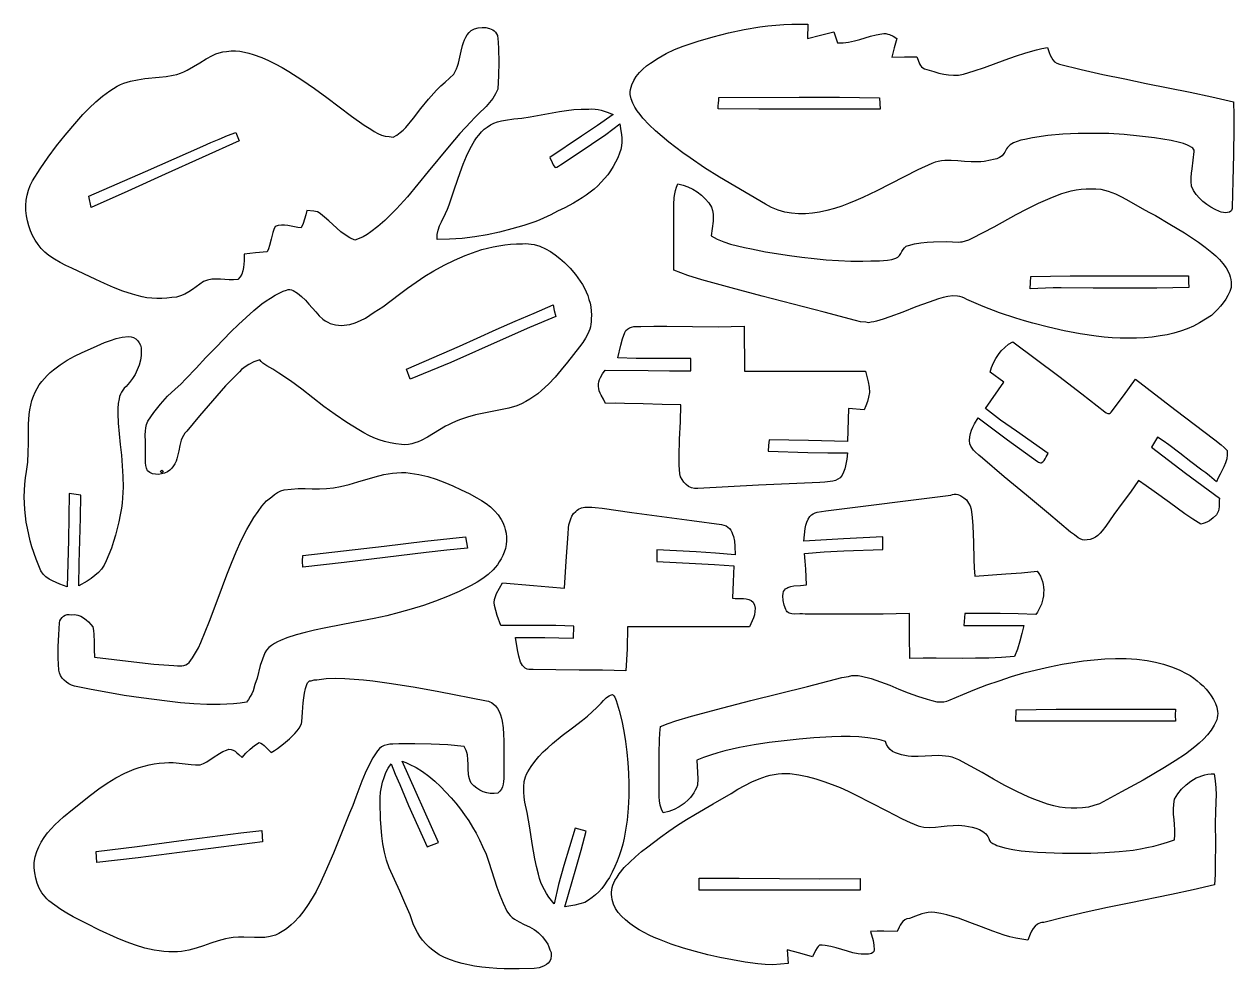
# Model space of a CAD drawing. Extents: x 0 to 312, y 0 to 742.
# Drawn here: x 4.3 to 308.6, y 505 to 742.5 of the extents above; entities that cross this region are included whole.
import ezdxf

# ---------------------------------------------------------------- set-up
doc = ezdxf.new("R2010")
doc.units = 0
doc.layers.get('0').update_dxf_attribs({"color": 1, "linetype": 'CONTINUOUS'})

msp = doc.modelspace()

# ---------------------------------------------------------------- linework, layer by layer
for points in [[(170.07, 736.98), (173.83, 738.23), (177.68, 739.32), (181.53, 740.33), (185.46, 741.16), (189.39, 741.83), (191.4, 742.08), (193.4, 742.25), (195.41, 742.42), (197.42, 742.5), (199.43, 742.5), (201.44, 742.5), (201.35, 738.9), (204.61, 739.74), (207.96, 740.58), (208.88, 737.82), (210.3, 737.82), (211.72, 737.98), (213.15, 738.32), (214.49, 738.65), (217.25, 739.49), (218.67, 739.82), (220.09, 740.07), (220.59, 740.16), (221.09, 740.16), (221.6, 739.99), (222.01, 739.91), (222.93, 739.49), (223.85, 738.9), (223.18, 736.56), (222.6, 734.22), (225.78, 734.3), (227.28, 734.3), (228.87, 734.3), (229.21, 733.47), (229.54, 732.55), (229.79, 732.13), (230.04, 731.79), (230.38, 731.54), (230.8, 731.29), (233.14, 730.62), (234.39, 730.2), (235.65, 729.95), (236.82, 729.78), (238.08, 729.7), (239.33, 729.7), (240.58, 729.95), (243.26, 730.79), (245.85, 731.63), (251.12, 733.55), (253.72, 734.47), (256.31, 735.31), (258.99, 736.06), (260.33, 736.39), (261.75, 736.64), (262.17, 735.39), (262.42, 734.72), (262.75, 734.13), (263.09, 733.55), (263.51, 733.05), (264.09, 732.71), (264.76, 732.46), (270.2, 731.12), (275.64, 729.87), (281.16, 728.78), (286.59, 727.61), (297.64, 725.43), (303.07, 724.26), (308.51, 723.01), (308.59, 719.66), (308.59, 716.32), (308.51, 709.71), (308.34, 703.1), (308.18, 696.41), (308.18, 696.16), (308.09, 695.91), (308.01, 695.65), (307.84, 695.49), (307.51, 695.24), (307, 695.15), (306.5, 695.07), (306, 695.15), (305.42, 695.24), (305, 695.4), (303.91, 695.91), (302.82, 696.49), (301.82, 697.16), (300.81, 697.91), (299.98, 698.75), (299.14, 699.67), (298.47, 700.67), (297.97, 701.76), (297.89, 702.93), (297.89, 703.94), (297.97, 705.02), (298.14, 706.11), (298.39, 708.29), (298.64, 710.46), (298.64, 710.8), (298.47, 711.05), (298.3, 711.3), (298.05, 711.46), (297.47, 711.8), (296.97, 712.05), (295.96, 712.47), (294.96, 712.72), (292.87, 713.22), (288.68, 713.89), (284.84, 714.39), (280.99, 714.73), (277.14, 714.98), (273.29, 715.06), (269.44, 715.06), (265.6, 714.89), (261.83, 714.48), (257.98, 713.97), (256.06, 713.47), (255.06, 713.31), (254.14, 712.97), (253.22, 712.64), (252.38, 712.13), (252.05, 711.8), (251.71, 711.46), (251.46, 711.13), (251.21, 710.63), (251.04, 710.29), (250.79, 709.96), (250.29, 709.37), (249.62, 708.96), (248.95, 708.62), (248.11, 708.45), (247.36, 708.29), (245.77, 707.95), (244.93, 707.87), (244.18, 707.87), (242.51, 707.87), (240.84, 707.95), (239.16, 708.12), (237.49, 708.2), (235.9, 708.2), (235.06, 708.12), (234.23, 707.95), (233.47, 707.78), (232.64, 707.45), (229.12, 705.86), (225.69, 704.1), (222.26, 702.35), (218.84, 700.59), (215.32, 698.92), (213.56, 698.16), (211.72, 697.41), (209.97, 696.74), (208.13, 696.16), (206.2, 695.65), (204.36, 695.24), (202.61, 694.99), (200.85, 694.82), (199.09, 694.82), (197.34, 694.99), (195.66, 695.24), (193.99, 695.74), (192.32, 696.41), (191.56, 696.83), (190.81, 697.24), (183.12, 701.76), (179.27, 704.02), (175.5, 706.36), (171.82, 708.87), (169.98, 710.13), (168.23, 711.46), (166.47, 712.8), (164.8, 714.23), (163.12, 715.73), (161.53, 717.24), (159.94, 718.91), (159.27, 719.83), (158.52, 720.75), (157.94, 721.67), (157.43, 722.67), (157.02, 723.76), (156.76, 724.85), (156.76, 725.52), (156.85, 726.1), (157.02, 726.69), (157.18, 727.28), (157.69, 728.36), (158.27, 729.37), (159.11, 730.37), (159.94, 731.21), (160.86, 732.04), (161.87, 732.71), (163.79, 733.97), (165.8, 735.14), (167.89, 736.14), (168.98, 736.56), (170.07, 736.98)], [(116.78, 740.91), (117.62, 741.33), (118.54, 741.58), (119.54, 741.66), (120.46, 741.66), (121.38, 741.41), (121.8, 741.25), (122.22, 741.08), (122.55, 740.83), (122.89, 740.49), (123.14, 740.07), (123.39, 739.66), (123.55, 737.98), (123.64, 736.31), (123.72, 732.96), (123.64, 729.62), (123.47, 726.19), (122.89, 725.02), (122.22, 723.85), (121.38, 722.84), (120.54, 721.84), (118.54, 719.91), (117.62, 718.99), (116.7, 717.99), (113.93, 714.98), (111.26, 711.8), (105.99, 705.44), (103.39, 702.26), (100.72, 699.08), (97.96, 696.07), (95.03, 693.14), (93.27, 691.64), (91.52, 690.3), (90.6, 689.63), (89.59, 689.05), (88.59, 688.63), (87.5, 688.21), (86.25, 688.8), (85.07, 689.55), (83.99, 690.3), (82.98, 691.22), (80.98, 693.06), (79.89, 693.98), (78.88, 694.82), (78.55, 695.07), (78.13, 695.32), (77.63, 695.4), (77.21, 695.49), (75.45, 695.65), (75.2, 694.57), (74.87, 693.48), (74.53, 692.39), (74.03, 691.3), (73.2, 691.39), (72.36, 691.56), (70.69, 691.89), (69.85, 691.97), (69.1, 691.97), (68.26, 691.89), (67.51, 691.64), (67.17, 690.89), (66.92, 690.13), (66.5, 688.46), (66.09, 686.87), (65.83, 686.03), (65.5, 685.28), (62.57, 685.03), (59.64, 684.7), (59.64, 683.02), (59.56, 682.19), (59.48, 681.35), (59.31, 680.51), (59.06, 679.68), (58.64, 679.01), (58.05, 678.34), (56.97, 678.25), (55.88, 678.25), (53.7, 678.42), (52.62, 678.42), (51.53, 678.42), (50.44, 678.17), (49.44, 677.84), (47.6, 676.5), (46.68, 675.83), (45.76, 675.24), (44.75, 674.66), (43.67, 674.24), (42.66, 673.9), (41.49, 673.82), (40.24, 673.65), (38.98, 673.57), (37.73, 673.57), (36.47, 673.65), (35.22, 673.74), (34.05, 673.99), (32.79, 674.32), (31.62, 674.66), (29.19, 675.41), (26.85, 676.33), (24.59, 677.33), (22.34, 678.34), (19.32, 679.76), (16.31, 681.18), (14.81, 681.85), (13.38, 682.6), (11.96, 683.44), (10.54, 684.36), (9.54, 685.2), (8.62, 686.12), (7.86, 687.12), (7.11, 688.21), (6.44, 689.38), (5.94, 690.55), (5.52, 691.81), (5.19, 693.06), (4.94, 694.32), (4.77, 695.65), (4.77, 696.91), (4.85, 698.25), (5.1, 699.5), (5.44, 700.76), (5.86, 701.93), (6.44, 703.1), (8.37, 706.11), (10.37, 709.04), (12.46, 711.88), (14.64, 714.64), (17.57, 718.07), (19.07, 719.83), (20.66, 721.42), (22.34, 723.01), (24.01, 724.43), (25.85, 725.77), (27.77, 726.94), (28.61, 727.36), (29.45, 727.69), (31.12, 728.2), (32.88, 728.53), (34.72, 728.86), (38.31, 729.2), (40.07, 729.37), (41.83, 729.7), (42.75, 729.87), (43.67, 730.2), (44.5, 730.54), (45.34, 730.96), (46.93, 731.88), (48.52, 732.8), (50.11, 733.8), (51.7, 734.64), (52.53, 735.05), (53.37, 735.31), (54.29, 735.56), (55.21, 735.64), (56.38, 735.81), (57.47, 735.81), (58.56, 735.72), (59.73, 735.47), (60.82, 735.22), (61.9, 734.89), (64.08, 734.13), (65.83, 733.38), (67.51, 732.55), (69.26, 731.63), (70.94, 730.62), (74.2, 728.53), (77.38, 726.36), (80.47, 724.1), (83.57, 721.75), (86.66, 719.41), (89.84, 717.15), (91.52, 716.07), (92.35, 715.56), (93.27, 715.06), (94.19, 714.64), (95.11, 714.39), (96.12, 714.23), (97.12, 714.14), (98.04, 714.64), (98.88, 715.23), (99.63, 715.9), (100.38, 716.57), (102.31, 718.91), (104.15, 721.34), (106.07, 723.68), (108.08, 725.94), (109.17, 727.02), (110.25, 727.94), (111.34, 728.95), (112.43, 729.95), (112.76, 730.62), (113.1, 731.29), (113.35, 731.96), (113.6, 732.71), (113.93, 734.22), (114.27, 735.72), (114.6, 737.15), (114.85, 737.9), (115.11, 738.57), (115.44, 739.24), (115.78, 739.82), (116.28, 740.41), (116.78, 740.91)], [(179.1, 724.1), (199.26, 724.18), (209.38, 724.18), (219.5, 724.01), (219.67, 721.17), (209.47, 721.17), (199.26, 721.17), (189.14, 721.17), (178.93, 721.25), (178.93, 722.01), (179.02, 722.67), (179.1, 723.43), (179.1, 724.1)], [(131.59, 719.24), (135.27, 719.91), (138.95, 720.58), (140.79, 720.83), (142.63, 721.08), (144.47, 721.17), (146.39, 721.17), (147.14, 721.25), (147.98, 721.17), (148.73, 721.08), (149.49, 720.92), (150.99, 720.42), (152.5, 719.83), (148.57, 716.99), (144.55, 714.31), (136.52, 708.96), (137.11, 707.7), (137.44, 707.11), (137.78, 706.53), (138.03, 706.45), (138.36, 706.53), (138.78, 706.78), (139.28, 707.11), (139.7, 707.37), (147.06, 712.3), (150.66, 714.81), (152.41, 716.15), (154.17, 717.49), (154.42, 715.65), (154.59, 714.73), (154.67, 713.81), (154.67, 712.8), (154.59, 711.88), (154.42, 710.96), (154.09, 710.04), (153.67, 708.87), (153.08, 707.78), (152.5, 706.7), (151.83, 705.61), (151.16, 704.61), (150.32, 703.69), (149.49, 702.77), (148.65, 701.84), (147.73, 701.01), (146.73, 700.26), (145.72, 699.5), (144.72, 698.83), (142.54, 697.49), (140.37, 696.32), (138.53, 695.49), (136.77, 694.57), (134.93, 693.73), (134.01, 693.31), (133.01, 692.89), (130, 691.89), (126.98, 691.05), (123.89, 690.22), (120.79, 689.55), (117.7, 689.05), (114.52, 688.63), (111.34, 688.46), (108.25, 688.38), (108.25, 689.63), (108.5, 690.72), (108.83, 691.81), (109.33, 692.81), (110.34, 694.9), (110.84, 695.99), (111.26, 697.08), (112.6, 701.09), (114.02, 705.19), (114.77, 707.28), (115.61, 709.29), (116.53, 711.21), (117.62, 713.14), (118.12, 713.89), (118.7, 714.64), (119.37, 715.4), (120.04, 716.07), (120.79, 716.65), (121.63, 717.24), (122.47, 717.66), (123.39, 717.99), (124.39, 718.24), (125.4, 718.41), (127.49, 718.74), (129.49, 718.91), (131.59, 719.24)], [(49.27, 711.8), (51.28, 712.72), (53.37, 713.56), (55.46, 714.48), (57.55, 715.23), (58.39, 713.14), (49.1, 708.96), (39.82, 704.77), (30.45, 700.51), (21.16, 696.41), (20.58, 699.25), (34.88, 705.44), (42.08, 708.62), (49.27, 711.8)], [(168.73, 702.35), (170.07, 702.01), (171.24, 701.59), (172.49, 701.01), (173.58, 700.34), (174.67, 699.5), (175.59, 698.58), (176.51, 697.58), (177.26, 696.49), (177.51, 695.65), (177.68, 694.73), (177.68, 693.9), (177.68, 692.98), (177.43, 691.14), (177.18, 689.3), (178.68, 688.46), (180.35, 687.79), (182.03, 687.21), (183.78, 686.79), (185.54, 686.37), (187.3, 686.03), (190.81, 685.28), (196.83, 684.36), (199.93, 683.94), (203.02, 683.61), (206.04, 683.27), (209.13, 683.11), (212.23, 682.94), (215.32, 682.94), (217.33, 683.02), (219.5, 683.02), (220.51, 683.11), (221.51, 683.19), (222.6, 683.36), (223.6, 683.69), (224.11, 683.94), (224.52, 684.36), (224.86, 684.86), (225.11, 685.37), (225.44, 685.87), (225.78, 686.29), (226.2, 686.7), (226.45, 686.79), (226.78, 686.87), (228.29, 687.29), (229.88, 687.54), (231.47, 687.71), (233.06, 687.79), (236.23, 687.87), (239.41, 687.71), (239.83, 687.79), (240.25, 687.79), (241.09, 688.04), (241.92, 688.29), (242.76, 688.71), (245.52, 690.13), (248.36, 691.56), (253.89, 694.65), (256.65, 696.07), (259.49, 697.49), (262.42, 698.75), (263.84, 699.34), (265.35, 699.92), (266.52, 700.26), (267.69, 700.59), (268.94, 700.84), (270.2, 701.01), (271.45, 701.09), (272.62, 701.09), (273.88, 701.09), (275.13, 701.01), (276.05, 700.76), (276.97, 700.51), (278.81, 699.84), (280.49, 699), (282.16, 698.08), (285.51, 696.16), (287.18, 695.24), (288.94, 694.4), (292.53, 692.22), (296.21, 690.05), (297.97, 688.88), (299.73, 687.71), (301.4, 686.45), (303.07, 685.11), (304.08, 684.28), (305, 683.36), (305.83, 682.35), (306.67, 681.27), (307.26, 680.18), (307.51, 679.59), (307.67, 679.01), (307.84, 678.34), (307.93, 677.67), (307.93, 677), (307.93, 676.33), (307.59, 675.33), (307.09, 674.32), (306.59, 673.4), (305.92, 672.48), (305.25, 671.65), (304.5, 670.81), (302.99, 669.3), (301.48, 668.3), (299.98, 667.38), (298.47, 666.54), (296.88, 665.87), (295.21, 665.29), (293.54, 664.79), (291.86, 664.37), (290.11, 664.12), (288.1, 663.78), (286.09, 663.62), (284.08, 663.53), (281.99, 663.53), (279.99, 663.53), (277.98, 663.62), (275.97, 663.78), (273.96, 664.03), (269.95, 664.62), (265.93, 665.37), (262, 666.29), (258.07, 667.3), (255.98, 667.88), (253.8, 668.55), (249.62, 669.97), (245.52, 671.56), (241.42, 673.32), (240.84, 673.65), (240.25, 673.9), (239.66, 674.07), (239.08, 674.16), (237.91, 674.24), (236.65, 674.07), (235.48, 673.82), (234.31, 673.49), (231.97, 672.65), (230.3, 672.06), (228.62, 671.48), (225.36, 670.14), (222.1, 668.89), (220.42, 668.3), (218.75, 667.8), (218.08, 667.63), (217.41, 667.55), (216.74, 667.46), (216.07, 667.55), (214.74, 667.71), (213.4, 667.97), (205.53, 670.06), (197.75, 672.15), (189.97, 674.16), (182.2, 676.25), (178.51, 677.25), (174.83, 678.25), (171.24, 679.34), (169.48, 680.01), (167.72, 680.68), (167.72, 688.04), (167.72, 695.4), (167.72, 697.16), (167.81, 698.92), (167.97, 699.84), (168.14, 700.67), (168.39, 701.51), (168.73, 702.35)], [(107.41, 680.51), (110, 681.94), (112.6, 683.19), (115.27, 684.36), (118.03, 685.37), (119.46, 685.87), (120.88, 686.2), (122.3, 686.54), (123.72, 686.79), (125.23, 687.04), (126.65, 687.21), (128.16, 687.29), (129.66, 687.29), (130.41, 687.37), (131.17, 687.29), (131.84, 687.21), (132.59, 687.12), (134.01, 686.7), (135.43, 686.03), (136.69, 685.37), (137.94, 684.53), (139.11, 683.61), (140.29, 682.6), (141.71, 681.18), (143.05, 679.59), (144.22, 677.92), (144.8, 677.08), (145.3, 676.16), (145.72, 675.24), (146.14, 674.32), (146.39, 673.32), (146.73, 672.4), (146.89, 671.4), (146.98, 670.39), (147.06, 669.39), (146.98, 668.3), (146.98, 667.63), (146.89, 667.05), (146.81, 666.38), (146.64, 665.79), (146.14, 664.62), (145.56, 663.53), (144.89, 662.44), (144.05, 661.36), (142.54, 659.43), (141.04, 657.51), (139.45, 655.59), (137.86, 653.74), (136.19, 651.99), (134.43, 650.4), (133.51, 649.56), (132.51, 648.89), (131.5, 648.22), (130.5, 647.64), (129.41, 647.05), (128.24, 646.55), (126.23, 645.96), (124.14, 645.55), (119.96, 644.71), (117.87, 644.29), (115.86, 643.71), (113.85, 643.04), (112.85, 642.62), (111.93, 642.2), (111.09, 641.78), (110.34, 641.45), (108.83, 640.53), (105.82, 638.69), (104.23, 637.85), (103.48, 637.52), (102.64, 637.27), (101.81, 637.01), (100.97, 636.85), (100.05, 636.76), (99.21, 636.85), (97.79, 637.01), (96.37, 637.27), (94.95, 637.6), (93.61, 638.02), (92.27, 638.52), (91.01, 639.11), (89.76, 639.77), (88.5, 640.53), (87, 641.45), (85.49, 642.37), (82.57, 644.38), (79.72, 646.38), (76.96, 648.56), (74.2, 650.73), (71.36, 652.82), (68.43, 654.75), (66.92, 655.75), (65.42, 656.59), (64.91, 656.92), (64.41, 657.26), (63.99, 657.68), (63.58, 658.09), (62.15, 657.59), (60.82, 656.92), (60.15, 656.51), (59.56, 656.09), (58.98, 655.67), (58.47, 655.08), (56.72, 653.33), (54.96, 651.57), (51.7, 647.81), (48.43, 644.04), (45.26, 640.19), (44.75, 639.69), (44.42, 639.11), (44.08, 638.52), (43.83, 637.93), (43.5, 636.6), (43.25, 635.26), (42.91, 633.92), (42.75, 633.25), (42.58, 632.66), (42.24, 631.99), (41.91, 631.49), (41.49, 630.91), (40.99, 630.41), (40.4, 629.99), (39.65, 629.65), (38.9, 629.49), (38.15, 629.32), (37.39, 629.4), (36.64, 629.49), (35.97, 629.82), (35.39, 630.24), (35.13, 630.91), (34.97, 631.58), (34.88, 632.25), (34.88, 633), (34.88, 634.42), (34.88, 635.84), (34.88, 636.68), (34.88, 637.52), (34.8, 639.27), (34.88, 640.19), (34.97, 641.03), (35.13, 641.87), (35.47, 642.7), (36.97, 644.88), (38.65, 646.97), (40.4, 648.98), (42.33, 650.73), (43.75, 651.99), (45.01, 653.33), (47.6, 656), (50.02, 658.68), (52.62, 661.27), (56.3, 665.12), (58.22, 666.96), (60.15, 668.8), (62.15, 670.56), (64.16, 672.23), (65.25, 672.98), (66.34, 673.65), (67.51, 674.41), (68.68, 674.99), (69.52, 675.41), (70.35, 675.66), (70.77, 675.83), (71.19, 675.83), (71.61, 675.75), (72.02, 675.58), (73.11, 674.91), (74.12, 674.07), (75.12, 673.15), (75.96, 672.15), (77.71, 670.22), (78.55, 669.22), (79.47, 668.3), (80.06, 667.88), (80.72, 667.55), (81.31, 667.21), (81.98, 667.05), (82.65, 666.88), (83.4, 666.79), (84.07, 666.71), (84.82, 666.79), (85.49, 666.88), (86.25, 666.96), (87.58, 667.38), (88.92, 667.97), (90.18, 668.63), (92.35, 670.06), (94.53, 671.48), (98.71, 674.66), (100.8, 676.16), (102.98, 677.67), (105.15, 679.18), (107.41, 680.51)], [(257.57, 679.09), (267.44, 679.26), (277.39, 679.26), (297.22, 679.26), (297.22, 677.75), (297.3, 676.33), (289.27, 676.16), (281.24, 676.16), (273.21, 676.16), (265.18, 676.25), (263.17, 676.25), (261.25, 676.16), (257.4, 676), (257.48, 677.59), (257.57, 679.09)], [(118.28, 663.53), (123.05, 665.71), (127.82, 667.8), (132.59, 669.81), (137.36, 671.98), (137.69, 670.56), (138.03, 669.05), (131.42, 666.21), (124.81, 663.28), (111.68, 657.43), (101.39, 653.24), (100.55, 655.75), (109.42, 659.6), (113.85, 661.52), (118.28, 663.53)], [(155.43, 664.95), (155.68, 665.46), (156.1, 665.79), (156.6, 666.13), (157.1, 666.29), (157.69, 666.46), (158.27, 666.46), (159.44, 666.46), (162.7, 666.54), (165.97, 666.54), (172.41, 666.46), (178.93, 666.38), (182.2, 666.46), (185.46, 666.54), (185.54, 655.25), (215.99, 655.25), (216.33, 653.91), (216.66, 652.57), (216.91, 651.24), (216.99, 649.9), (216.74, 648.73), (216.49, 647.64), (216.07, 646.55), (215.66, 645.55), (211.64, 645.88), (211.47, 637.6), (201.6, 637.85), (191.73, 638.02), (191.56, 636.6), (191.48, 635.17), (201.44, 634.84), (206.45, 634.76), (211.47, 634.76), (211.22, 633.17), (210.89, 631.49), (210.72, 630.74), (210.39, 629.9), (210.05, 629.15), (209.55, 628.48), (208.96, 628.15), (208.38, 627.81), (207.71, 627.65), (207.04, 627.56), (205.7, 627.39), (204.45, 627.31), (189.05, 626.64), (181.44, 626.22), (173.75, 625.8), (172.91, 625.8), (172.16, 625.97), (171.4, 626.31), (170.82, 626.81), (170.23, 627.39), (169.81, 628.06), (169.4, 628.73), (169.23, 629.49), (169.06, 631.66), (169.06, 633.84), (169.15, 638.19), (169.4, 642.54), (169.48, 646.8), (164.8, 646.89), (160.03, 647.05), (155.34, 647.14), (153, 647.22), (150.57, 647.14), (150.07, 648.22), (149.49, 649.23), (149.24, 649.73), (148.99, 650.31), (148.9, 650.9), (148.82, 651.4), (148.82, 652.07), (148.9, 652.57), (149.07, 653.16), (149.32, 653.66), (149.82, 654.58), (150.49, 655.5), (161.28, 655.42), (166.64, 655.33), (171.99, 655.33), (171.99, 658.43), (162.87, 658.43), (158.27, 658.43), (153.67, 658.6), (154.42, 661.78), (154.84, 663.36), (155.43, 664.95)], [(18.91, 659.93), (21.75, 661.19), (24.59, 662.44), (26.02, 662.95), (27.52, 663.45), (29.03, 663.78), (30.62, 663.95), (31.29, 663.87), (31.87, 663.7), (32.46, 663.36), (32.96, 662.86), (33.29, 662.36), (33.63, 661.78), (33.8, 661.11), (33.8, 660.44), (33.8, 659.18), (33.63, 658.01), (33.29, 656.76), (32.79, 655.59), (32.29, 654.41), (31.62, 653.41), (30.87, 652.41), (30.03, 651.4), (29.53, 650.98), (29.19, 650.48), (28.86, 649.98), (28.61, 649.48), (28.36, 648.89), (28.27, 648.31), (28.02, 647.14), (27.94, 645.88), (27.94, 644.63), (28.02, 642.2), (28.53, 636.85), (28.86, 634.17), (29.03, 631.49), (29.19, 628.82), (29.28, 626.14), (29.11, 623.46), (29.03, 622.12), (28.86, 620.79), (28.53, 619.11), (28.19, 617.36), (27.77, 615.68), (27.35, 614.01), (26.85, 612.42), (26.27, 610.75), (25.68, 609.16), (25.01, 607.57), (24.43, 606.48), (23.76, 605.48), (23, 604.64), (22.08, 603.89), (21.16, 603.13), (20.16, 602.47), (18.07, 601.29), (18.15, 606.98), (18.32, 612.67), (18.49, 618.36), (18.57, 624.05), (15.64, 624.47), (15.48, 612.75), (15.31, 606.9), (15.14, 601.04), (13.3, 601.71), (12.38, 602.13), (11.46, 602.55), (10.62, 602.97), (9.79, 603.55), (9.12, 604.22), (8.53, 605.06), (7.36, 607.99), (6.27, 611.08), (5.86, 612.59), (5.52, 614.18), (5.19, 615.77), (4.85, 617.27), (4.68, 618.86), (4.52, 620.45), (4.43, 622.12), (4.35, 623.71), (4.43, 625.3), (4.52, 626.89), (4.68, 628.48), (4.94, 630.07), (5.1, 631.24), (5.27, 632.41), (5.35, 634.84), (5.44, 637.18), (5.44, 639.61), (5.44, 641.95), (5.6, 644.38), (5.77, 645.55), (6.02, 646.72), (6.27, 647.89), (6.69, 648.98), (7.11, 649.98), (7.61, 650.9), (8.11, 651.82), (8.78, 652.66), (9.45, 653.41), (10.12, 654.16), (10.87, 654.92), (11.71, 655.59), (13.38, 656.84), (15.14, 658.01), (16.98, 659.01), (18.91, 659.93)], [(253.05, 662.61), (264.59, 654), (270.37, 649.56), (276.14, 645.04), (276.47, 644.79), (276.89, 644.63), (277.14, 644.63), (277.31, 644.63), (277.56, 644.79), (277.73, 644.96), (280.82, 649.06), (282.33, 651.15), (283.83, 653.24), (293.79, 645.63), (303.83, 638.02), (305.42, 636.76), (306.17, 636.09), (306.92, 635.34), (306.92, 634.84), (306.92, 634.25), (306.84, 633.25), (306.5, 632.25), (306.08, 631.24), (305.16, 629.4), (304.66, 628.48), (304.24, 627.48), (302.49, 628.98), (301.57, 629.74), (300.56, 630.41), (297.8, 632.5), (295.04, 634.67), (292.28, 636.76), (290.86, 637.77), (289.44, 638.69), (287.93, 636.18), (296.46, 629.65), (305, 623.3), (304.91, 622.79), (304.91, 622.21), (304.91, 621.12), (304.83, 620.62), (304.75, 620.12), (304.5, 619.61), (304.24, 619.11), (303.41, 618.36), (302.49, 617.61), (301.99, 617.36), (301.4, 617.1), (300.9, 616.94), (300.31, 616.77), (298.3, 618.03), (296.3, 619.36), (292.45, 622.21), (288.6, 625.05), (286.59, 626.47), (284.59, 627.81), (282.58, 624.88), (280.49, 622.04), (278.4, 619.2), (276.39, 616.27), (275.47, 615.1), (274.97, 614.51), (274.38, 613.93), (273.79, 613.51), (273.13, 613.17), (272.46, 612.92), (271.7, 612.84), (271.03, 612.75), (270.53, 612.84), (269.95, 613.09), (269.44, 613.34), (268.52, 614.09), (267.52, 614.76), (262, 619.45), (256.48, 624.13), (250.87, 628.73), (245.35, 633.42), (244.43, 634.17), (243.51, 635.01), (243.09, 635.42), (242.76, 635.93), (242.43, 636.43), (242.17, 637.01), (242.09, 637.85), (242.17, 638.77), (242.34, 639.61), (242.59, 640.44), (242.93, 641.2), (243.35, 642.03), (244.27, 643.54), (247.95, 640.78), (251.71, 638.02), (259.24, 632.58), (259.49, 632.41), (259.74, 632.33), (259.99, 632.25), (260.16, 632.25), (260.58, 632.5), (260.91, 632.83), (261.16, 633.25), (261.41, 633.75), (261.92, 634.59), (253.97, 640.19), (249.95, 642.95), (246.11, 645.88), (250.79, 652.49), (247.28, 655), (247.61, 656.17), (248.11, 657.34), (248.7, 658.43), (249.37, 659.43), (250.12, 660.35), (251.04, 661.19), (251.96, 662.03), (253.05, 662.61)], [(83.9, 626.31), (86.08, 626.81), (88.25, 627.48), (92.6, 628.73), (94.78, 629.32), (95.87, 629.49), (96.95, 629.65), (98.04, 629.74), (99.21, 629.82), (100.3, 629.82), (101.47, 629.65), (103.65, 629.32), (105.9, 628.82), (108, 628.15), (110.17, 627.31), (112.18, 626.47), (114.27, 625.47), (116.28, 624.47), (118.2, 623.38), (119.37, 622.71), (120.54, 621.96), (121.63, 621.12), (122.63, 620.12), (123.55, 619.11), (124.31, 617.94), (124.64, 617.36), (124.89, 616.77), (125.14, 616.1), (125.31, 615.43), (125.56, 614.51), (125.65, 613.51), (125.65, 612.59), (125.56, 611.67), (125.4, 610.66), (125.06, 609.74), (124.73, 608.91), (124.31, 608.07), (123.81, 607.32), (123.39, 606.56), (122.8, 605.9), (122.3, 605.31), (121.05, 604.14), (119.71, 603.13), (118.28, 602.21), (116.78, 601.38), (113.77, 599.87), (110.84, 598.62), (107.83, 597.45), (104.82, 596.36), (101.72, 595.44), (98.63, 594.6), (95.53, 593.77), (92.35, 593.1), (89.26, 592.51), (84.49, 591.59), (79.8, 590.67), (77.38, 590.17), (75.04, 589.58), (72.78, 589), (70.44, 588.24), (68.85, 587.58), (68.09, 587.24), (67.34, 586.82), (66.59, 586.32), (65.92, 585.82), (65.33, 585.15), (64.91, 584.48), (64.25, 582.89), (63.74, 581.3), (62.91, 578.04), (62.4, 576.45), (61.9, 574.86), (61.57, 574.11), (61.15, 573.44), (60.73, 572.69), (60.23, 572.02), (58.64, 571.77), (56.97, 571.6), (55.29, 571.51), (53.62, 571.43), (50.28, 571.43), (47.01, 571.6), (43.67, 571.85), (40.32, 572.27), (33.8, 573.1), (29.53, 573.69), (25.35, 574.44), (21.16, 575.19), (16.98, 576.03), (16.23, 576.28), (15.56, 576.62), (14.97, 577.04), (14.39, 577.54), (13.89, 578.12), (13.47, 578.71), (13.22, 579.46), (13.05, 580.13), (12.97, 581.64), (12.88, 583.14), (12.88, 586.07), (13.05, 589), (13.22, 592.01), (13.3, 592.51), (13.55, 592.93), (13.89, 593.35), (14.22, 593.68), (14.64, 593.93), (15.14, 594.1), (15.64, 594.1), (16.23, 594.02), (16.98, 594.1), (17.82, 593.93), (18.57, 593.68), (19.24, 593.26), (19.91, 592.76), (20.49, 592.26), (21.08, 591.59), (21.58, 591.01), (21.75, 590.09), (21.83, 589.08), (21.92, 587.24), (21.92, 585.32), (22, 583.39), (31.96, 582.22), (36.97, 581.64), (41.99, 581.3), (42.91, 581.22), (44, 581.22), (44.5, 581.3), (45.01, 581.47), (45.42, 581.72), (45.84, 582.05), (46.68, 583.23), (47.43, 584.48), (48.18, 585.74), (48.77, 587.07), (49.86, 589.75), (50.94, 592.43), (53.12, 598.2), (55.29, 604.06), (56.47, 606.98), (57.64, 609.83), (58.89, 612.67), (60.31, 615.43), (62.15, 618.44), (63.16, 619.95), (64.16, 621.29), (65.33, 622.63), (66, 623.21), (66.67, 623.71), (67.34, 624.22), (68.09, 624.72), (68.93, 625.14), (69.77, 625.47), (71.52, 625.64), (73.28, 625.8), (75.04, 625.8), (76.79, 625.72), (78.63, 625.72), (80.39, 625.8), (82.15, 625.97), (83.9, 626.31)], [(38.98, 630.41), (39.23, 630.24), (39.32, 630.07), (39.23, 629.9), (38.98, 629.74), (38.73, 629.9), (38.65, 630.07), (38.73, 630.24), (38.98, 630.41)], [(237.41, 624.13), (237.82, 624.22), (238.24, 624.3), (238.74, 624.3), (239.16, 624.22), (239.58, 624.13), (239.92, 623.96), (240.67, 623.46), (241.34, 622.88), (241.84, 622.12), (242.26, 621.37), (242.51, 620.53), (242.76, 618.44), (242.93, 616.35), (243.09, 612.17), (243.18, 607.9), (243.26, 605.81), (243.43, 603.72), (251.29, 604.31), (255.22, 604.56), (259.16, 604.98), (259.57, 604.39), (259.99, 603.72), (260.24, 603.05), (260.49, 602.38), (260.66, 601.63), (260.74, 600.96), (260.83, 600.21), (260.74, 599.54), (260.74, 598.78), (260.58, 598.03), (260.41, 597.36), (260.24, 596.69), (259.91, 596.02), (259.57, 595.36), (259.24, 594.69), (258.82, 594.1), (254.39, 594.27), (249.87, 594.35), (240.92, 594.35), (240.67, 591.34), (255.81, 591.34), (255.31, 589.33), (254.81, 587.41), (254.22, 585.4), (253.47, 583.56), (250.2, 583.31), (246.94, 583.14), (243.6, 583.14), (240.33, 583.06), (233.73, 583.14), (230.46, 583.14), (227.12, 583.06), (227.03, 588.75), (227.03, 594.35), (223.69, 594.27), (220.42, 594.18), (213.9, 594.18), (207.29, 594.18), (200.77, 594.18), (200.1, 594.27), (199.43, 594.27), (198.09, 594.18), (197.42, 594.27), (196.75, 594.43), (196.5, 594.6), (196.25, 594.77), (196.08, 595.02), (195.91, 595.36), (195.5, 596.44), (195.25, 597.61), (195.16, 598.78), (195.25, 599.37), (195.33, 599.87), (195.58, 600.21), (195.83, 600.54), (196.17, 600.71), (196.42, 600.88), (197.17, 601.13), (197.92, 601.29), (199.59, 601.38), (200.35, 601.46), (201.1, 601.55), (200.93, 605.48), (200.77, 607.48), (200.6, 609.41), (205.53, 609.83), (210.47, 610.08), (220.34, 610.41), (220.34, 613.59), (210.39, 613.09), (200.43, 612.5), (200.6, 614.09), (200.77, 615.68), (200.93, 616.52), (201.18, 617.27), (201.52, 618.03), (201.94, 618.69), (202.36, 619.11), (202.77, 619.36), (203.28, 619.61), (203.78, 619.78), (204.87, 619.95), (205.95, 620.12), (237.41, 624.13)], [(143.13, 619.95), (143.46, 620.28), (143.8, 620.53), (144.55, 620.87), (145.39, 621.04), (146.22, 621.04), (147.14, 621.04), (147.98, 620.95), (149.74, 620.79), (157.18, 619.7), (164.71, 618.69), (172.24, 617.69), (179.77, 616.69), (180.35, 616.52), (180.94, 616.35), (181.36, 616.02), (181.78, 615.68), (182.11, 615.26), (182.36, 614.76), (182.53, 614.26), (182.78, 613.68), (183.03, 612.5), (183.12, 611.25), (183.2, 609.07), (178.26, 609.49), (173.33, 609.83), (163.46, 610.33), (163.46, 608.82), (163.46, 607.4), (168.31, 607.15), (173.16, 606.9), (178.01, 606.65), (182.86, 606.31), (182.7, 602.3), (182.53, 598.2), (183.2, 598.12), (183.87, 598.12), (185.29, 598.12), (185.96, 598.03), (186.63, 597.86), (187.21, 597.61), (187.72, 597.2), (188.05, 596.44), (188.22, 595.69), (188.13, 594.85), (188.05, 594.02), (187.8, 593.26), (187.47, 592.51), (186.8, 591.01), (171.49, 591.01), (156.1, 591.01), (156.01, 585.48), (155.84, 582.72), (155.68, 579.96), (149.82, 580.13), (143.97, 580.13), (138.11, 580.21), (132.34, 580.3), (131.75, 580.3), (131.25, 580.3), (130.83, 580.38), (130.33, 580.63), (130, 580.97), (129.66, 581.3), (129.41, 581.72), (129.16, 582.14), (128.74, 583.64), (128.41, 585.23), (127.9, 588.33), (135.27, 588.33), (138.86, 588.24), (142.54, 588.16), (142.63, 591.17), (138.03, 591.34), (133.43, 591.34), (124.22, 591.34), (123.3, 593.85), (122.97, 595.1), (122.63, 596.36), (122.55, 597.11), (122.63, 597.86), (122.89, 598.62), (123.14, 599.37), (123.89, 600.71), (124.64, 602.05), (132.42, 601.38), (136.35, 601.04), (140.29, 600.71), (140.7, 607.48), (141.21, 614.34), (141.29, 615.85), (141.37, 616.6), (141.62, 617.36), (141.87, 618.11), (142.13, 618.78), (142.54, 619.45), (143.13, 619.95)], [(74.45, 608.91), (84.66, 610.08), (94.86, 611.25), (105.15, 612.5), (115.36, 613.59), (115.86, 610.75), (110.67, 610.25), (105.49, 609.66), (95.11, 608.4), (84.82, 607.15), (74.45, 605.98), (74.37, 607.48), (74.45, 608.91)], [(265.43, 581.64), (268.11, 582.05), (270.78, 582.47), (273.46, 582.72), (276.14, 582.97), (278.81, 583.06), (281.49, 583.06), (284.17, 582.89), (286.84, 582.56), (288.94, 582.14), (290.94, 581.64), (292.95, 580.97), (294.88, 580.21), (296.8, 579.21), (297.64, 578.71), (298.56, 578.12), (299.39, 577.45), (300.15, 576.78), (300.9, 576.12), (301.65, 575.28), (302.32, 574.44), (302.91, 573.61), (303.49, 572.69), (303.99, 571.68), (304.33, 570.76), (304.5, 569.67), (304.58, 569.17), (304.5, 568.67), (304.41, 568.08), (304.33, 567.58), (303.66, 566.24), (302.91, 564.99), (301.99, 563.82), (300.98, 562.73), (299.89, 561.73), (298.81, 560.81), (296.46, 558.97), (293.87, 557.29), (291.19, 555.62), (288.52, 554.03), (285.76, 552.44), (280.32, 549.51), (274.8, 546.5), (273.38, 546.08), (272.04, 545.67), (270.53, 545.5), (269.11, 545.41), (267.69, 545.41), (266.18, 545.5), (264.76, 545.67), (263.34, 546), (261.75, 546.42), (260.16, 547), (258.57, 547.59), (257.06, 548.18), (254.05, 549.6), (251.04, 551.1), (248.11, 552.69), (245.27, 554.37), (242.34, 555.95), (239.41, 557.54), (238.58, 557.88), (237.74, 558.21), (236.9, 558.38), (236.07, 558.46), (235.23, 558.55), (234.39, 558.63), (232.64, 558.55), (230.96, 558.46), (229.21, 558.38), (227.53, 558.38), (226.7, 558.46), (225.86, 558.63), (225.03, 558.8), (224.27, 559.05), (223.52, 559.3), (222.77, 559.64), (222.18, 560.14), (221.68, 560.72), (221.26, 561.39), (221.01, 562.15), (219.92, 562.48), (218.84, 562.73), (216.58, 563.07), (214.32, 563.32), (212.06, 563.4), (209.8, 563.4), (207.46, 563.32), (202.94, 563.07), (199.26, 562.73), (195.5, 562.31), (191.73, 561.89), (187.97, 561.31), (184.29, 560.64), (180.61, 559.8), (178.85, 559.3), (177.01, 558.72), (175.25, 558.13), (173.5, 557.46), (173.66, 554.37), (173.75, 552.78), (173.66, 551.19), (173.41, 550.52), (173.08, 549.93), (172.74, 549.26), (172.32, 548.68), (171.91, 548.09), (171.4, 547.59), (170.32, 546.59), (169.06, 545.75), (167.81, 545.08), (166.47, 544.58), (165.05, 544.24), (164.63, 545.16), (164.29, 546.17), (164.13, 547.25), (164.04, 548.26), (164.04, 550.43), (164.04, 552.53), (164.04, 559.22), (164.13, 562.56), (164.21, 564.24), (164.38, 565.91), (166.3, 566.66), (168.23, 567.33), (172.16, 568.5), (180.1, 570.59), (187.13, 572.43), (194.24, 574.19), (201.35, 575.95), (208.38, 577.79), (209.97, 578.21), (211.64, 578.54), (212.48, 578.71), (213.31, 578.79), (214.15, 578.79), (214.99, 578.62), (217.41, 577.96), (219.76, 577.2), (222.1, 576.28), (224.36, 575.28), (226.7, 574.36), (229.04, 573.52), (231.47, 572.77), (232.64, 572.43), (233.89, 572.1), (234.73, 572.1), (235.65, 572.1), (236.4, 572.27), (237.24, 572.6), (238.83, 573.27), (240.42, 573.94), (243.43, 575.19), (246.44, 576.37), (249.54, 577.45), (252.71, 578.46), (255.81, 579.38), (258.99, 580.21), (262.25, 580.97), (265.43, 581.64)], [(77.96, 577.7), (80.31, 577.96), (82.65, 578.04), (84.99, 577.96), (87.33, 577.79), (89.68, 577.62), (92.02, 577.37), (96.7, 576.78), (102.73, 575.78), (108.66, 574.69), (120.63, 572.35), (121.13, 572.27), (121.46, 572.1), (121.88, 571.93), (122.22, 571.68), (122.89, 571.1), (123.39, 570.43), (123.81, 569.67), (124.14, 568.84), (124.39, 568), (124.56, 567.25), (124.81, 565.57), (124.89, 563.99), (124.98, 562.31), (124.98, 560.72), (124.98, 557.46), (124.98, 554.2), (124.98, 552.86), (124.89, 552.11), (124.81, 551.44), (124.64, 550.77), (124.39, 550.18), (123.97, 549.68), (123.47, 549.18), (122.55, 549.1), (121.55, 549.1), (120.71, 549.26), (119.79, 549.51), (118.95, 549.93), (118.2, 550.43), (117.45, 551.02), (116.78, 551.69), (116.53, 552.27), (116.36, 552.78), (116.19, 553.36), (116.11, 553.95), (116.03, 555.2), (116.03, 556.37), (115.94, 557.63), (115.86, 558.8), (115.69, 559.38), (115.52, 559.89), (115.27, 560.39), (115.02, 560.89), (110.92, 561.31), (106.74, 561.48), (102.64, 561.56), (98.54, 561.56), (97.04, 561.48), (96.28, 561.48), (95.61, 561.31), (94.86, 561.14), (94.19, 560.81), (93.69, 560.39), (93.19, 559.8), (92.02, 558.05), (91.01, 556.12), (90.09, 554.2), (89.26, 552.19), (87.75, 548.18), (87, 546.08), (86.16, 544.16), (84.15, 539.14), (82.15, 534.12), (80.06, 529.27), (78.97, 526.84), (77.8, 524.42), (76.79, 522.74), (75.79, 521.16), (74.7, 519.57), (73.53, 518.06), (72.28, 516.72), (71.52, 516.05), (70.85, 515.47), (70.1, 514.88), (69.26, 514.38), (68.43, 513.88), (67.59, 513.46), (66.92, 513.29), (66.25, 513.12), (64.91, 512.87), (63.58, 512.87), (62.24, 512.87), (59.56, 512.96), (58.22, 512.96), (56.88, 512.87), (55.88, 512.71), (54.96, 512.54), (53.12, 512.04), (51.28, 511.45), (49.44, 510.78), (47.6, 510.2), (45.76, 509.69), (44.84, 509.53), (43.92, 509.36), (42.91, 509.28), (41.99, 509.28), (40.74, 509.28), (39.48, 509.36), (38.31, 509.53), (37.06, 509.69), (35.89, 509.95), (34.72, 510.2), (32.37, 510.95), (30.03, 511.79), (27.77, 512.71), (23.26, 514.71), (19.99, 516.39), (16.65, 518.06), (15.06, 518.98), (13.55, 519.9), (12.05, 520.99), (10.54, 522.08), (10.04, 522.58), (9.62, 523.08), (8.78, 524.08), (8.11, 525.25), (7.61, 526.51), (7.28, 527.76), (7.03, 529.1), (6.86, 530.36), (6.86, 531.7), (7.11, 533.12), (7.53, 534.46), (8.03, 535.71), (8.62, 536.88), (9.37, 538.05), (10.21, 539.22), (11.13, 540.23), (12.05, 541.23), (14.22, 543.24), (16.48, 545.08), (21, 548.68), (23.09, 550.27), (25.18, 551.69), (27.44, 553.03), (29.7, 554.2), (30.87, 554.7), (32.04, 555.2), (33.29, 555.62), (34.55, 555.95), (35.8, 556.29), (37.06, 556.54), (38.31, 556.71), (39.65, 556.79), (40.74, 556.88), (41.83, 556.88), (44.08, 556.62), (46.34, 556.37), (47.43, 556.29), (48.6, 556.29), (49.44, 556.62), (50.28, 557.04), (51.86, 558.13), (53.45, 559.13), (54.29, 559.64), (55.21, 559.97), (55.8, 560.22), (56.38, 560.14), (56.88, 559.97), (57.39, 559.72), (57.8, 559.3), (58.31, 558.88), (59.14, 558.13), (60.06, 559.22), (61.15, 560.22), (62.24, 561.14), (63.41, 561.89), (63.91, 561.73), (64.33, 561.48), (64.75, 561.14), (65.08, 560.81), (65.83, 560.05), (66.5, 559.38), (67.34, 559.89), (68.09, 560.39), (69.6, 561.56), (71.1, 562.81), (72.44, 564.15), (73.03, 564.82), (73.53, 565.49), (73.95, 566.24), (74.12, 566.66), (74.2, 567.08), (74.37, 569.51), (74.53, 571.85), (74.7, 573.1), (74.87, 574.27), (75.12, 575.45), (75.45, 576.53), (75.62, 576.87), (75.87, 577.12), (76.12, 577.37), (76.54, 577.45), (77.29, 577.62), (77.96, 577.7)], [(149.49, 571.77), (150.07, 572.43), (150.74, 573.1), (151.08, 573.35), (151.49, 573.61), (151.83, 573.77), (152.33, 573.94), (152.67, 573.61), (152.92, 573.27), (153.08, 572.85), (153.25, 572.43), (154, 569.92), (154.67, 567.33), (155.18, 564.74), (155.59, 562.15), (155.93, 559.47), (156.18, 556.79), (156.35, 554.2), (156.43, 551.52), (156.43, 548.43), (156.26, 545.41), (156.01, 542.4), (155.51, 539.39), (155.26, 537.89), (154.92, 536.38), (154.51, 534.96), (154, 533.45), (153.5, 532.03), (152.92, 530.69), (152.25, 529.27), (151.58, 527.93), (150.91, 527.01), (150.32, 526.09), (149.65, 525.17), (148.9, 524.33), (148.07, 523.58), (147.23, 522.91), (146.31, 522.24), (145.39, 521.66), (144.13, 521.32), (142.88, 520.99), (140.37, 520.57), (143.13, 530.11), (144.47, 534.87), (145.72, 539.64), (142.96, 540.4), (140.12, 530.94), (138.78, 526.17), (137.61, 521.32), (136.27, 523), (135.68, 523.92), (135.18, 524.84), (134.68, 525.76), (134.26, 526.68), (133.93, 527.68), (133.68, 528.77), (133.17, 530.69), (132.76, 532.62), (132.09, 536.55), (131.5, 540.48), (131.17, 542.4), (130.83, 544.33), (130.25, 546.92), (130.08, 548.18), (130, 549.51), (130, 550.77), (130.08, 552.11), (130.25, 552.69), (130.41, 553.28), (130.67, 553.95), (131, 554.53), (131.84, 555.87), (132.76, 557.13), (133.76, 558.38), (134.85, 559.55), (136.02, 560.56), (137.19, 561.64), (139.7, 563.65), (142.29, 565.57), (144.8, 567.5), (146.06, 568.5), (147.23, 569.59), (148.4, 570.68), (149.49, 571.77)], [(253.89, 570.09), (263.92, 570.26), (273.88, 570.26), (283.92, 570.26), (293.96, 570.26), (293.87, 568.75), (293.96, 567.25), (273.88, 567.25), (253.8, 567.25), (253.89, 570.09)], [(99.38, 557.21), (100.3, 556.88), (101.22, 556.46), (102.98, 555.62), (104.57, 554.62), (106.16, 553.45), (107.66, 552.19), (109.08, 550.85), (110.42, 549.43), (111.76, 548.01), (112.93, 546.67), (114.1, 545.16), (115.11, 543.74), (116.19, 542.24), (117.11, 540.65), (118.03, 539.14), (118.87, 537.47), (119.62, 535.79), (120.54, 533.79), (121.21, 531.78), (122.55, 527.6), (123.22, 525.51), (123.97, 523.5), (124.81, 521.49), (125.73, 519.48), (126.15, 518.9), (126.57, 518.39), (127.07, 517.89), (127.65, 517.47), (128.82, 516.81), (130.08, 516.14), (131.42, 515.55), (132.59, 514.88), (133.17, 514.46), (133.68, 514.04), (134.18, 513.54), (134.68, 513.04), (135.6, 511.79), (136.02, 511.2), (136.35, 510.53), (136.6, 509.78), (136.86, 509.11), (136.86, 508.36), (136.77, 507.52), (136.52, 506.93), (136.1, 506.43), (135.68, 506.1), (135.1, 505.76), (134.51, 505.51), (133.84, 505.26), (132.59, 505.09), (128.82, 505.01), (125.06, 505.01), (123.22, 505.09), (121.3, 505.26), (119.46, 505.43), (117.62, 505.68), (114.52, 506.35), (113.01, 506.77), (111.59, 507.27), (110.09, 507.85), (108.75, 508.52), (107.49, 509.44), (106.82, 509.95), (106.24, 510.45), (105.4, 511.28), (104.57, 512.2), (103.9, 513.12), (103.31, 514.13), (102.73, 515.22), (102.22, 516.3), (101.39, 518.56), (100.8, 520.07), (100.13, 521.57), (98.79, 524.5), (97.46, 527.43), (96.12, 530.36), (95.45, 532.36), (94.95, 534.37), (94.53, 536.46), (94.28, 538.47), (94.11, 540.56), (93.94, 542.65), (93.86, 546.84), (93.86, 548.09), (93.94, 549.43), (94.19, 550.68), (94.44, 551.94), (94.86, 553.11), (95.28, 554.37), (95.87, 555.45), (96.62, 556.54), (97.62, 553.95), (98.79, 551.35), (101.05, 546.08), (103.39, 540.9), (105.74, 535.71), (108.58, 536.8), (99.38, 557.21)], [(182.2, 549.1), (183.87, 550.18), (185.62, 551.1), (187.38, 552.02), (189.22, 552.78), (191.06, 553.45), (191.98, 553.7), (192.99, 553.86), (193.99, 554.03), (194.91, 554.11), (195.91, 554.11), (196.92, 554.11), (199.18, 553.78), (201.27, 553.36), (203.44, 552.78), (205.45, 552.11), (207.54, 551.35), (209.55, 550.6), (211.56, 549.68), (213.48, 548.76), (217.41, 546.75), (221.34, 544.75), (225.19, 542.74), (227.2, 541.82), (229.21, 540.98), (229.88, 540.81), (230.63, 540.65), (232.05, 540.56), (233.56, 540.65), (234.98, 540.81), (236.49, 540.98), (237.99, 541.06), (239.41, 541.15), (240.92, 540.98), (242.76, 540.65), (243.68, 540.4), (244.6, 540.06), (245.44, 539.56), (245.77, 539.31), (246.19, 538.97), (246.44, 538.64), (246.69, 538.3), (246.94, 537.8), (247.11, 537.3), (247.28, 537.05), (247.44, 536.88), (247.95, 536.55), (248.53, 536.3), (249.03, 536.05), (251.04, 535.46), (253.05, 535.04), (255.14, 534.71), (257.15, 534.54), (259.24, 534.37), (261.33, 534.29), (265.51, 534.12), (269.03, 534.12), (272.62, 534.12), (276.14, 534.29), (279.73, 534.54), (283.25, 534.87), (285.09, 535.21), (286.76, 535.54), (288.52, 535.88), (290.27, 536.38), (291.95, 536.88), (293.7, 537.47), (293.79, 538.72), (293.79, 539.98), (293.7, 541.32), (293.62, 542.57), (293.45, 543.83), (293.45, 545.16), (293.54, 546.42), (293.7, 547.67), (294.54, 549.01), (295.46, 550.18), (296.63, 551.27), (297.8, 552.19), (298.47, 552.61), (299.14, 553.03), (299.89, 553.28), (300.56, 553.53), (301.32, 553.78), (302.07, 553.95), (302.91, 554.03), (303.66, 554.03), (303.91, 552.27), (304.08, 550.52), (304.16, 548.76), (304.08, 547), (303.99, 544.41), (303.91, 541.73), (303.99, 536.55), (303.91, 531.28), (303.91, 528.68), (303.74, 526.09), (298.39, 524.84), (292.95, 523.66), (282.24, 521.49), (276.81, 520.4), (271.45, 519.23), (266.1, 517.98), (260.83, 516.64), (260.33, 516.64), (259.99, 516.55), (259.57, 516.39), (259.24, 516.22), (258.65, 515.72), (258.15, 515.13), (257.73, 514.46), (257.4, 513.71), (256.81, 512.2), (255.31, 512.46), (253.8, 512.71), (252.3, 513.04), (250.87, 513.46), (247.95, 514.46), (245.1, 515.55), (242.17, 516.64), (239.33, 517.73), (237.82, 518.14), (236.4, 518.56), (234.9, 518.9), (233.39, 519.15), (232.55, 519.23), (231.72, 519.15), (230.88, 518.98), (230.13, 518.81), (228.54, 518.23), (227.03, 517.64), (226.36, 517.56), (225.86, 517.31), (225.36, 516.89), (225.03, 516.47), (224.69, 515.97), (224.44, 515.47), (223.94, 514.38), (220.59, 514.46), (218.92, 514.46), (217.25, 514.38), (217.91, 512.12), (218.08, 510.95), (218.17, 509.78), (218.08, 509.36), (217.83, 509.11), (217.5, 508.86), (217.16, 508.77), (216.74, 508.69), (216.33, 508.69), (215.66, 508.69), (214.9, 508.69), (214.15, 508.77), (212.73, 509.03), (211.39, 509.44), (209.97, 509.86), (208.55, 510.28), (207.21, 510.62), (205.79, 510.87), (205.03, 510.95), (204.36, 510.95), (204.03, 510.62), (203.78, 510.28), (203.36, 509.61), (202.61, 508.02), (199.43, 508.94), (196.25, 509.78), (196.5, 506.35), (194.58, 506.18), (192.65, 506.01), (190.73, 506.1), (189.81, 506.18), (188.89, 506.27), (185.71, 506.68), (182.53, 507.27), (179.35, 507.85), (176.26, 508.52), (173.16, 509.36), (170.15, 510.2), (167.05, 511.2), (164.13, 512.37), (162.79, 512.87), (161.53, 513.46), (160.28, 514.13), (159.02, 514.8), (157.85, 515.55), (156.68, 516.39), (155.59, 517.31), (154.59, 518.23), (153.75, 519.15), (153.08, 520.15), (152.58, 521.24), (152.25, 522.41), (152.16, 523.08), (152.08, 523.66), (152.08, 524.25), (152.16, 524.84), (152.25, 525.42), (152.41, 526.01), (152.67, 526.59), (152.92, 527.18), (153.5, 528.01), (154, 528.85), (155.26, 530.44), (156.68, 531.86), (158.1, 533.2), (159.61, 534.54), (161.2, 535.71), (164.38, 538.14), (166.47, 539.64), (168.64, 541.15), (170.9, 542.57), (173.16, 543.91), (177.68, 546.5), (182.2, 549.1)], [(22.42, 534.54), (32.79, 535.79), (43.25, 537.22), (53.62, 538.56), (58.81, 539.22), (64.08, 539.81), (64.33, 536.97), (53.87, 535.63), (43.42, 534.29), (33.04, 532.95), (22.59, 531.7), (22.42, 534.54)], [(174.16, 527.76), (184.2, 527.76), (194.32, 527.68), (204.45, 527.6), (214.65, 527.68), (214.65, 524.75), (174.16, 524.75), (174.08, 526.26), (174.16, 527.76)]]:
    msp.add_lwpolyline(points, close=True)

doc.saveas('drawing.dxf')
